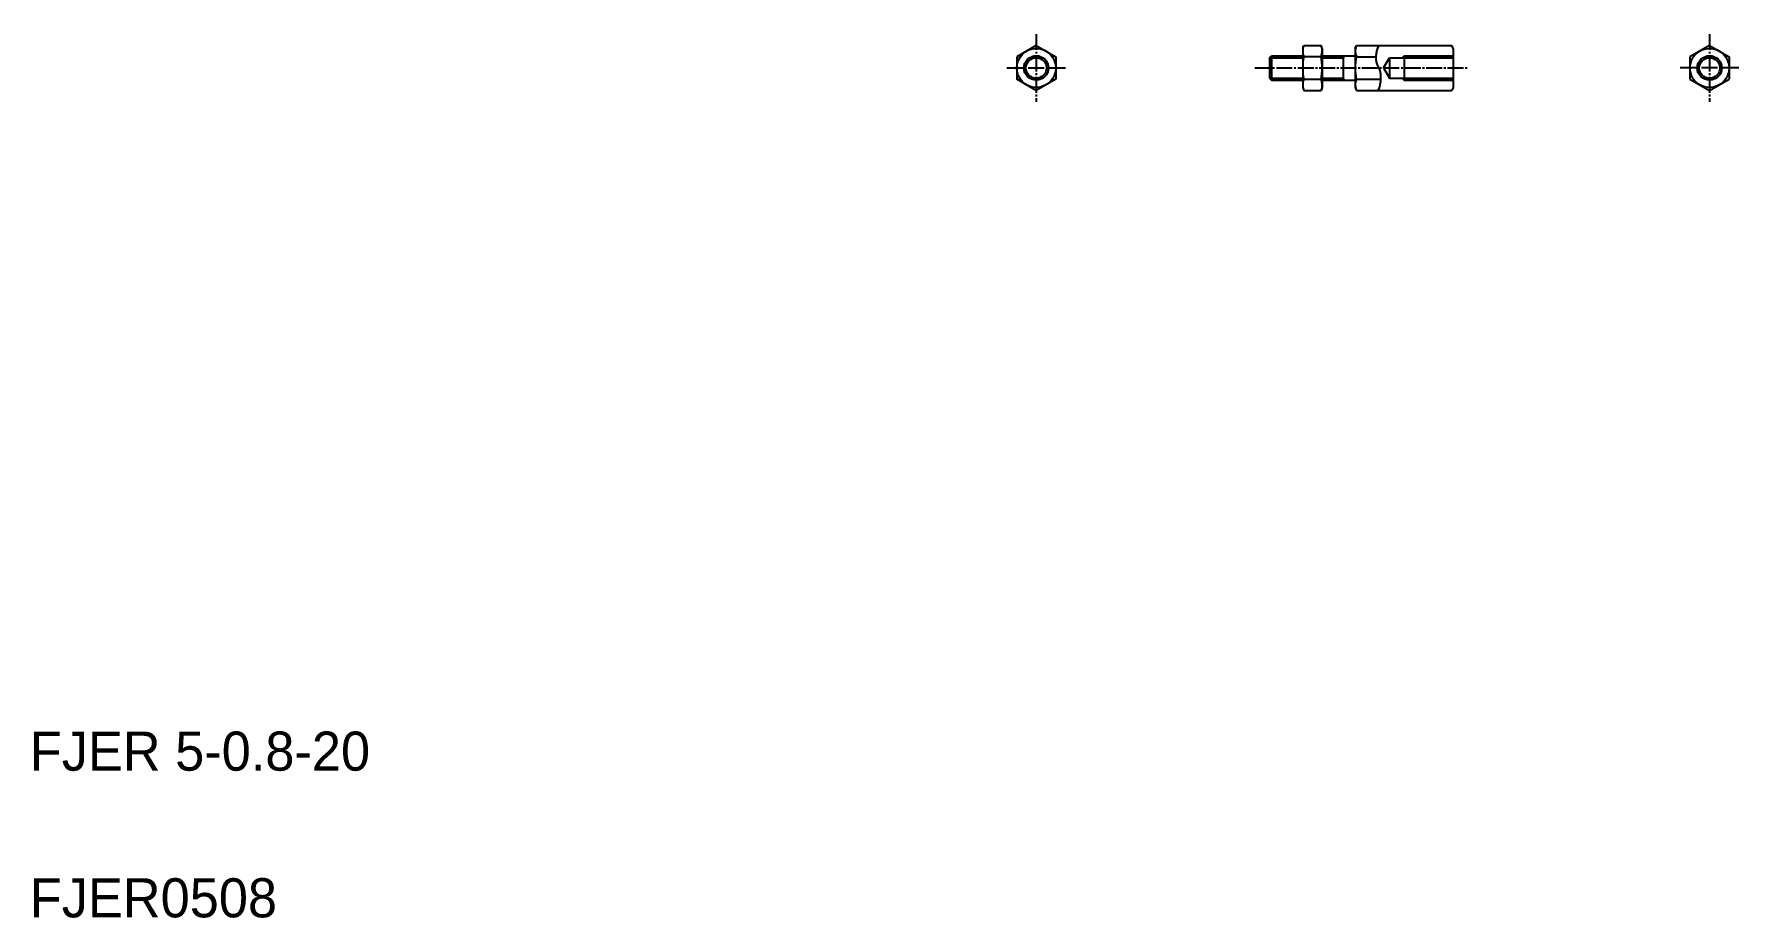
# Model space of a CAD drawing. Extents: x 21 to 369, y 20 to 201.
import ezdxf

# ---------------------------------------------------------------- set-up
doc = ezdxf.new("R2010")
doc.units = 0
doc.header["$LTSCALE"] = 0.25
doc.linetypes.add('CENTER', pattern=[17.5, 13, -1.5, 1.5, -1.5])
doc.layers.get('0').update_dxf_attribs({"linetype": 'CONTINUOUS'})
doc.layers.add('CENTER', color=1, linetype='CENTER')

msp = doc.modelspace()

# ---------------------------------------------------------------- linework, layer by layer
for p, q in [((225.75, 198.33), (221.75, 196.02)), ((221.75, 196.02), (221.75, 191.4)), ((225.75, 198.33), (229.75, 196.02)), ((229.75, 196.02), (229.75, 191.4)), ((273.47, 195.81), (273.87, 196.21)), ((273.47, 195.81), (273.47, 191.61)), ((273.87, 196.21), (273.87, 191.21)), ((273.87, 196.21), (280.22, 196.21)), ((280.22, 197.71), (280.44, 198.33)), ((280.22, 197.71), (280.22, 189.71)), ((280.22, 195.71), (280.22, 195.71)), ((280.44, 198.33), (283.99, 198.33)), ((283.99, 196.02), (280.45, 196.02)), ((284.22, 197.71), (283.99, 198.33)), ((284.22, 197.71), (284.22, 189.71)), ((284.22, 196.21), (290.97, 196.21)), ((288.47, 196.21), (288.47, 191.21)), ((290.97, 197.71), (291.19, 198.33)), ((290.97, 197.71), (290.97, 189.71)), ((291.19, 198.33), (310.74, 198.33)), ((291.2, 196.02), (295.19, 196.02)), ((296.76, 193.71), (297.97, 195.81)), ((297.97, 195.81), (297.97, 191.61)), ((297.97, 195.81), (310.97, 195.81)), ((300.97, 196.21), (300.97, 191.21)), ((310.97, 197.71), (310.74, 198.33)), ((310.97, 197.71), (310.97, 189.71)), ((363.4, 198.33), (359.4, 196.02)), ((359.4, 196.02), (359.4, 191.4)), ((363.4, 198.33), (367.4, 196.02)), ((367.4, 196.02), (367.4, 191.4)), ((280.22, 193.71), (280.22, 193.71)), ((296.76, 193.71), (297.97, 191.61)), ((225.75, 189.09), (221.75, 191.4)), ((229.75, 191.4), (225.75, 189.09)), ((273.47, 191.61), (273.87, 191.21)), ((273.87, 191.21), (280.22, 191.21)), ((280.22, 189.71), (280.44, 189.09)), ((280.44, 189.09), (283.99, 189.09)), ((280.45, 191.4), (283.99, 191.4)), ((284.22, 189.71), (283.99, 189.09)), ((284.22, 191.21), (290.97, 191.21)), ((290.97, 189.71), (291.19, 189.09)), ((291.19, 189.09), (310.74, 189.09)), ((291.2, 191.4), (296.12, 191.4)), ((297.97, 191.61), (310.97, 191.61)), ((310.97, 189.71), (310.74, 189.09)), ((359.4, 191.4), (363.4, 189.09)), ((363.4, 189.09), (367.4, 191.4))]:
    msp.add_line(p, q)
at = {"color": 3}
for p, q in [((273.47, 195.81), (280.22, 195.81)), ((284.22, 195.81), (288.47, 195.81)), ((288.47, 195.81), (288.87, 196.21)), ((300.57, 195.81), (300.97, 196.21)), ((300.97, 196.21), (310.97, 196.21)), ((273.47, 191.61), (280.22, 191.61)), ((284.22, 191.61), (288.47, 191.61)), ((288.47, 191.61), (288.87, 191.21)), ((300.57, 191.61), (300.97, 191.21)), ((300.97, 191.21), (310.97, 191.21))]:
    msp.add_line(p, q, dxfattribs=at)
msp.add_lwpolyline([(295.85, 198.33, 0.050534), (295.46, 197.55, 0.052287), (295.24, 196.71, 0.037668), (295.18, 195.84, 0.053417), (295.27, 194.97, 0.064464), (295.57, 194.15, -0.031673), (295.93, 193.36, -0.060385), (296.1, 192.5, -0.02159), (296.12, 191.63, -0.024129), (296.09, 190.76, -0.04947), (295.92, 189.9, -0.043878), (295.6, 189.1)], format="xyb", dxfattribs=at)
for centre, radius in [((225.75, 193.71), 4), ((225.75, 193.71), 2.5), ((363.4, 193.71), 4), ((363.4, 193.71), 2.1)]:
    msp.add_circle(centre, radius)
for centre, radius in [((225.75, 193.71), 2.1), ((363.4, 193.71), 2.5)]:
    msp.add_circle(centre, radius, dxfattribs=at)
for centre, radius, start, end in [((283.26, 197.18), 3.04, 160, 202.3295), ((292.03, 193.71), 11.82, 168.7283, 191.2717), ((281.18, 197.18), 3.04, 337.6705, 20), ((272.4, 193.71), 11.82, 348.7283, 11.2717), ((294.01, 197.18), 3.04, 160, 202.3295), ((302.78, 193.71), 11.82, 168.7283, 191.2717), ((283.26, 190.25), 3.04, 157.6705, 200), ((281.18, 190.25), 3.04, 340, 22.3295), ((294.01, 190.25), 3.04, 157.6705, 200)]:
    msp.add_arc(centre, radius, start, end)
at = {"layer": 'CENTER', "color": 1, "linetype": 'CENTER'}
for p, q in [((225.75, 200.64), (225.75, 186.78)), ((363.4, 200.64), (363.4, 186.78)), ((219.75, 193.71), (231.75, 193.71)), ((270.47, 193.71), (313.97, 193.71)), ((369.4, 193.71), (357.4, 193.71))]:
    msp.add_line(p, q, dxfattribs=at)

# ---------------------------------------------------------------- texts
for s, p in [('FJER 5-0.8-20', (20, 50)), ('FJER0508', (20, 20))]:
    msp.add_text(s, height=8).set_placement(p)

doc.saveas('drawing.dxf')
